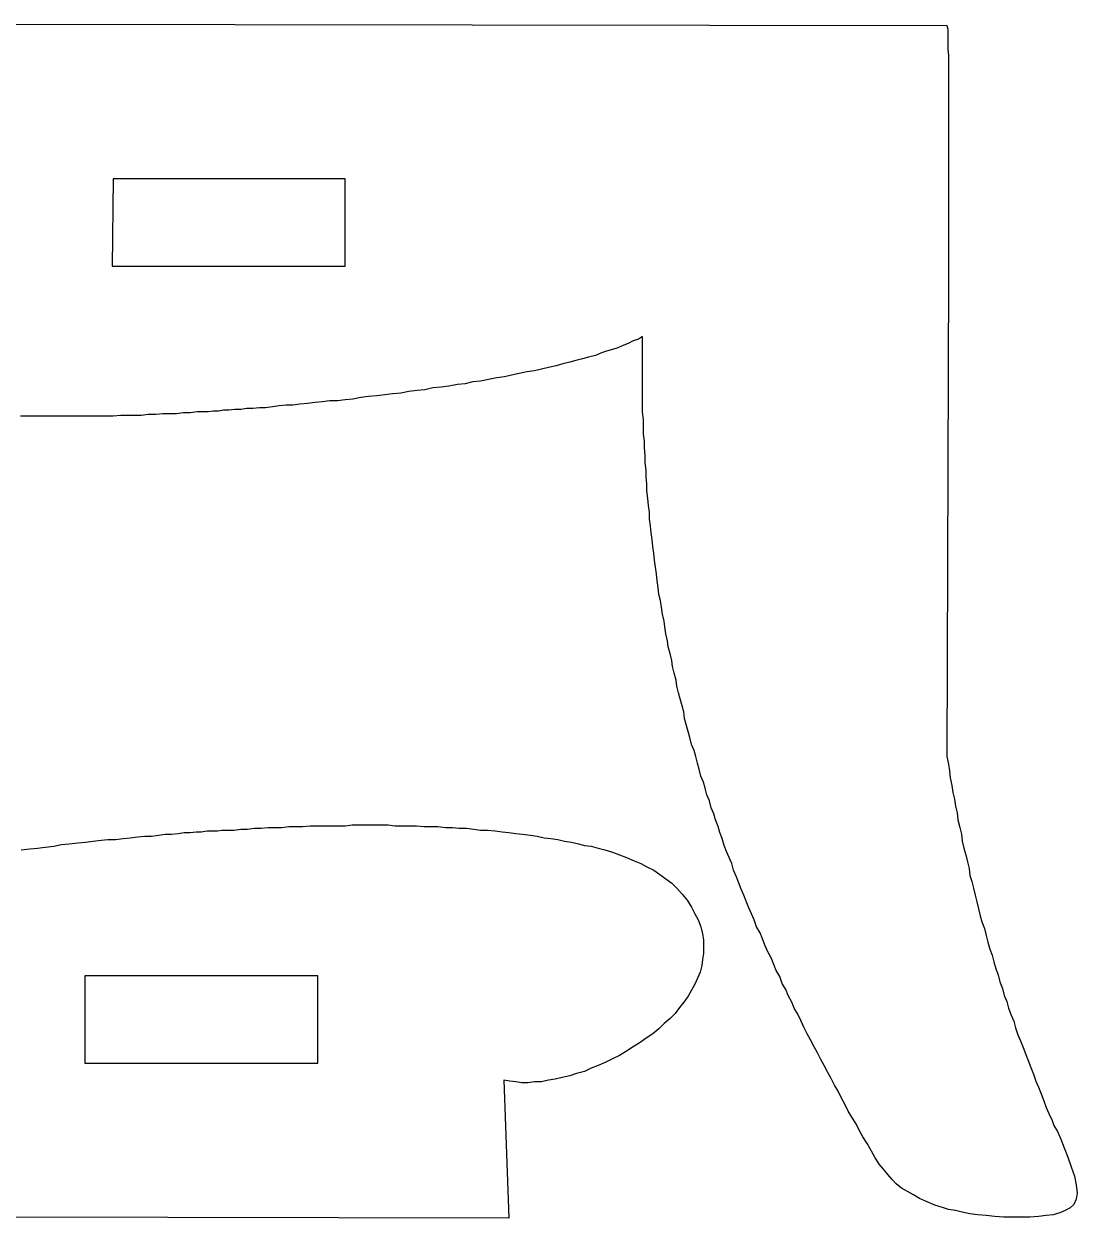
# Model space of a CAD drawing. Extents: x 11 to 591, y 39 to 419.
# Drawn here: x 205.69 to 236.42, y 108.76 to 143.61 of the extents above; entities that cross this region are included whole.
import ezdxf

# ---------------------------------------------------------------- set-up
doc = ezdxf.new("R2010")
doc.units = 0
doc.layers.get('0').update_dxf_attribs({"linetype": 'CONTINUOUS'})

msp = doc.modelspace()

# ---------------------------------------------------------------- linework, layer by layer
at = {"color": 3}
for p, q in [((202.690419, 143.605266), (232.615419, 143.555266)), ((232.615419, 143.555266), (232.640419, 143.455266)), ((232.640419, 143.455266), (232.640419, 143.330266)), ((232.640419, 143.330266), (232.640419, 143.180266)), ((232.640419, 143.180266), (232.640419, 143.030266)), ((232.640419, 143.030266), (232.640419, 142.855266)), ((232.640419, 142.855266), (232.665419, 142.680266)), ((232.665419, 142.680266), (232.665419, 142.480266)), ((232.665419, 142.480266), (232.665419, 142.280266)), ((232.665419, 142.280266), (232.665419, 142.055266)), ((232.665419, 142.055266), (232.665419, 141.830266)), ((232.665419, 141.830266), (232.665419, 141.605266)), ((232.665419, 141.605266), (232.665419, 141.355266)), ((232.665419, 141.355266), (232.665419, 141.105266)), ((232.665419, 141.105266), (232.665419, 140.855266)), ((232.665419, 140.855266), (232.665419, 140.605266)), ((232.665419, 140.605266), (232.665419, 140.330266)), ((232.665419, 140.330266), (232.665419, 140.080266)), ((232.665419, 140.080266), (232.665419, 139.805266)), ((232.665419, 139.805266), (232.665419, 139.280266)), ((232.665419, 139.280266), (232.665419, 138.755266)), ((232.665419, 138.755266), (232.665419, 138.005266)), ((232.665419, 138.005266), (232.665419, 136.580266)), ((232.665419, 136.280266), (232.615419, 122.230266)), ((232.665419, 136.580266), (232.665419, 136.280266)), ((223.190419, 134.230266), (223.015419, 134.155266)), ((223.315419, 134.280266), (223.190419, 134.230266)), ((223.465419, 134.355266), (223.315419, 134.280266)), ((223.615419, 134.405266), (223.465419, 134.355266)), ((223.740419, 134.480266), (223.615419, 134.405266)), ((223.740419, 134.255266), (223.740419, 134.480266)), ((223.740419, 134.030266), (223.740419, 134.255266)), ((221.990419, 133.830266), (221.790419, 133.780266)), ((222.165419, 133.880266), (221.990419, 133.830266)), ((222.365419, 133.930266), (222.165419, 133.880266)), ((222.540419, 134.005266), (222.365419, 133.930266)), ((222.690419, 134.055266), (222.540419, 134.005266)), ((222.865419, 134.105266), (222.690419, 134.055266)), ((223.015419, 134.155266), (222.865419, 134.105266)), ((223.740419, 133.805266), (223.740419, 134.030266)), ((220.590419, 133.480266), (220.365419, 133.455266)), ((220.790419, 133.530266), (220.590419, 133.480266)), ((220.990419, 133.580266), (220.790419, 133.530266)), ((221.215419, 133.630266), (220.990419, 133.580266)), ((221.415419, 133.680266), (221.215419, 133.630266)), ((221.615419, 133.730266), (221.415419, 133.680266)), ((221.790419, 133.780266), (221.615419, 133.730266)), ((223.740419, 133.580266), (223.740419, 133.805266)), ((223.740419, 133.355266), (223.740419, 133.580266)), ((218.790419, 133.155266), (218.565419, 133.105266)), ((219.015419, 133.180266), (218.790419, 133.155266)), ((219.240419, 133.230266), (219.015419, 133.180266)), ((219.490419, 133.280266), (219.240419, 133.230266)), ((219.715419, 133.305266), (219.490419, 133.280266)), ((219.915419, 133.355266), (219.715419, 133.305266)), ((220.140419, 133.405266), (219.915419, 133.355266)), ((220.365419, 133.455266), (220.140419, 133.405266)), ((223.740419, 133.155266), (223.740419, 133.355266)), ((223.740419, 132.930266), (223.740419, 133.155266)), ((216.215419, 132.780266), (215.990419, 132.755266)), ((216.440419, 132.805266), (216.215419, 132.780266)), ((216.690419, 132.830266), (216.440419, 132.805266)), ((216.915419, 132.880266), (216.690419, 132.830266)), ((217.165419, 132.905266), (216.915419, 132.880266)), ((217.390419, 132.930266), (217.165419, 132.905266)), ((217.615419, 132.980266), (217.390419, 132.930266)), ((217.865419, 133.005266), (217.615419, 132.980266)), ((218.090419, 133.030266), (217.865419, 133.005266)), ((218.340419, 133.080266), (218.090419, 133.030266)), ((218.565419, 133.105266), (218.340419, 133.080266)), ((223.740419, 132.705266), (223.740419, 132.930266)), ((212.940419, 132.430266), (212.740419, 132.405266)), ((213.140419, 132.455266), (212.940419, 132.430266)), ((213.340419, 132.480266), (213.140419, 132.455266)), ((213.540419, 132.480266), (213.340419, 132.480266)), ((213.740419, 132.505266), (213.540419, 132.480266)), ((213.965419, 132.530266), (213.740419, 132.505266)), ((214.190419, 132.555266), (213.965419, 132.530266)), ((214.390419, 132.580266), (214.190419, 132.555266)), ((214.615419, 132.605266), (214.390419, 132.580266)), ((214.840419, 132.605266), (214.615419, 132.605266)), ((215.065419, 132.630266), (214.840419, 132.605266)), ((215.290419, 132.655266), (215.065419, 132.630266)), ((215.515419, 132.705266), (215.290419, 132.655266)), ((215.740419, 132.730266), (215.515419, 132.705266)), ((215.990419, 132.755266), (215.740419, 132.730266)), ((223.740419, 132.505266), (223.740419, 132.705266)), ((223.740419, 132.280266), (223.740419, 132.505266)), ((205.815419, 132.155266), (205.590419, 132.155266)), ((206.015419, 132.155266), (205.815419, 132.155266)), ((206.215419, 132.155266), (206.015419, 132.155266)), ((206.440419, 132.155266), (206.215419, 132.155266)), ((206.640419, 132.155266), (206.440419, 132.155266)), ((206.840419, 132.155266), (206.640419, 132.155266)), ((207.065419, 132.155266), (206.840419, 132.155266)), ((207.265419, 132.155266), (207.065419, 132.155266)), ((207.465419, 132.155266), (207.265419, 132.155266)), ((207.690419, 132.155266), (207.465419, 132.155266)), ((207.890419, 132.155266), (207.690419, 132.155266)), ((208.090419, 132.155266), (207.890419, 132.155266)), ((208.290419, 132.155266), (208.090419, 132.155266)), ((208.515419, 132.180266), (208.290419, 132.155266)), ((208.715419, 132.180266), (208.515419, 132.180266)), ((208.915419, 132.180266), (208.715419, 132.180266)), ((209.115419, 132.180266), (208.915419, 132.180266)), ((209.315419, 132.205266), (209.115419, 132.180266)), ((209.540419, 132.205266), (209.315419, 132.205266)), ((209.740419, 132.230266), (209.540419, 132.205266)), ((209.940419, 132.230266), (209.740419, 132.230266)), ((210.140419, 132.230266), (209.940419, 132.230266)), ((210.340419, 132.255266), (210.140419, 132.230266)), ((210.540419, 132.255266), (210.340419, 132.255266)), ((210.740419, 132.280266), (210.540419, 132.255266)), ((210.940419, 132.280266), (210.740419, 132.280266)), ((211.065419, 132.280266), (210.940419, 132.280266)), ((211.215419, 132.305266), (211.065419, 132.280266)), ((211.365419, 132.305266), (211.215419, 132.305266)), ((211.515419, 132.330266), (211.365419, 132.305266)), ((211.665419, 132.330266), (211.515419, 132.330266)), ((211.840419, 132.355266), (211.665419, 132.330266)), ((212.015419, 132.355266), (211.840419, 132.355266)), ((212.190419, 132.380266), (212.015419, 132.355266)), ((212.365419, 132.380266), (212.190419, 132.380266)), ((212.565419, 132.405266), (212.365419, 132.380266)), ((212.740419, 132.405266), (212.565419, 132.405266)), ((223.765419, 132.055266), (223.740419, 132.280266)), ((223.765419, 131.855266), (223.765419, 132.055266)), ((223.765419, 131.630266), (223.765419, 131.855266)), ((223.790419, 131.430266), (223.765419, 131.630266)), ((223.790419, 131.230266), (223.790419, 131.430266)), ((223.815419, 131.005266), (223.790419, 131.230266)), ((223.815419, 130.805266), (223.815419, 131.005266)), ((223.840419, 130.580266), (223.815419, 130.805266)), ((223.840419, 130.380266), (223.840419, 130.580266)), ((223.865419, 130.180266), (223.840419, 130.380266)), ((223.865419, 129.980266), (223.865419, 130.180266)), ((223.890419, 129.755266), (223.865419, 129.980266)), ((223.915419, 129.555266), (223.890419, 129.755266)), ((223.940419, 129.355266), (223.915419, 129.555266)), ((223.940419, 129.155266), (223.940419, 129.355266)), ((223.965419, 128.955266), (223.940419, 129.155266)), ((223.990419, 128.755266), (223.965419, 128.955266)), ((224.015419, 128.555266), (223.990419, 128.755266)), ((224.040419, 128.355266), (224.015419, 128.555266)), ((224.065419, 128.155266), (224.040419, 128.355266)), ((224.090419, 127.955266), (224.065419, 128.155266)), ((224.115419, 127.755266), (224.090419, 127.955266)), ((224.140419, 127.555266), (224.115419, 127.755266)), ((224.165419, 127.355266), (224.140419, 127.555266)), ((224.190419, 127.155266), (224.165419, 127.355266)), ((224.215419, 126.955266), (224.190419, 127.155266)), ((224.265419, 126.780266), (224.215419, 126.955266)), ((224.290419, 126.580266), (224.265419, 126.780266)), ((224.315419, 126.380266), (224.290419, 126.580266)), ((224.365419, 126.180266), (224.315419, 126.380266)), ((224.390419, 126.005266), (224.365419, 126.180266)), ((224.415419, 125.805266), (224.390419, 126.005266)), ((224.465419, 125.605266), (224.415419, 125.805266)), ((224.490419, 125.430266), (224.465419, 125.605266)), ((224.540419, 125.230266), (224.490419, 125.430266)), ((224.590419, 125.030266), (224.540419, 125.230266)), ((224.615419, 124.855266), (224.590419, 125.030266)), ((224.665419, 124.655266), (224.615419, 124.855266)), ((224.715419, 124.455266), (224.665419, 124.655266)), ((224.740419, 124.280266), (224.715419, 124.455266)), ((224.790419, 124.080266), (224.740419, 124.280266)), ((224.840419, 123.905266), (224.790419, 124.080266)), ((224.890419, 123.705266), (224.840419, 123.905266)), ((224.940419, 123.530266), (224.890419, 123.705266)), ((224.965419, 123.330266), (224.940419, 123.530266)), ((225.015419, 123.155266), (224.965419, 123.330266)), ((225.065419, 122.955266), (225.015419, 123.155266)), ((225.115419, 122.780266), (225.065419, 122.955266)), ((225.165419, 122.580266), (225.115419, 122.780266)), ((225.240419, 122.405266), (225.165419, 122.580266)), ((225.290419, 122.230266), (225.240419, 122.405266)), ((225.340419, 122.030266), (225.290419, 122.230266)), ((225.390419, 121.855266), (225.340419, 122.030266)), ((232.615419, 122.230266), (232.665419, 122.005266)), ((232.665419, 122.005266), (232.690419, 121.805266)), ((225.440419, 121.655266), (225.390419, 121.855266)), ((225.515419, 121.480266), (225.440419, 121.655266)), ((232.690419, 121.805266), (232.715419, 121.605266)), ((225.565419, 121.305266), (225.515419, 121.480266)), ((225.615419, 121.105266), (225.565419, 121.305266)), ((232.715419, 121.605266), (232.765419, 121.380266)), ((232.765419, 121.380266), (232.790419, 121.180266)), ((225.690419, 120.930266), (225.615419, 121.105266)), ((225.740419, 120.730266), (225.690419, 120.930266)), ((232.790419, 121.180266), (232.840419, 120.980266)), ((232.840419, 120.980266), (232.865419, 120.780266)), ((225.815419, 120.555266), (225.740419, 120.730266)), ((232.865419, 120.780266), (232.915419, 120.580266)), ((225.865419, 120.380266), (225.815419, 120.555266)), ((225.940419, 120.180266), (225.865419, 120.380266)), ((232.915419, 120.580266), (232.940419, 120.380266)), ((232.940419, 120.380266), (232.990419, 120.155266)), ((209.015419, 119.880266), (209.215419, 119.905266)), ((209.215419, 119.905266), (209.415419, 119.905266)), ((209.415419, 119.905266), (209.615419, 119.930266)), ((209.615419, 119.930266), (209.815419, 119.955266)), ((209.815419, 119.955266), (209.990419, 119.955266)), ((209.990419, 119.955266), (210.190419, 119.980266)), ((210.190419, 119.980266), (210.365419, 120.005266)), ((210.365419, 120.005266), (210.540419, 120.005266)), ((210.540419, 120.005266), (210.715419, 120.030266)), ((210.715419, 120.030266), (210.865419, 120.030266)), ((210.865419, 120.030266), (211.040419, 120.055266)), ((211.040419, 120.055266), (211.190419, 120.055266)), ((211.190419, 120.055266), (211.340419, 120.055266)), ((211.340419, 120.055266), (211.465419, 120.080266)), ((211.465419, 120.080266), (211.615419, 120.080266)), ((211.615419, 120.080266), (211.815419, 120.080266)), ((211.815419, 120.080266), (212.015419, 120.105266)), ((212.015419, 120.105266), (212.215419, 120.105266)), ((212.215419, 120.105266), (212.415419, 120.130266)), ((212.415419, 120.130266), (212.615419, 120.130266)), ((212.615419, 120.130266), (212.815419, 120.155266)), ((212.815419, 120.155266), (213.015419, 120.155266)), ((213.015419, 120.155266), (213.215419, 120.155266)), ((213.215419, 120.155266), (213.415419, 120.180266)), ((213.415419, 120.180266), (213.615419, 120.180266)), ((213.615419, 120.180266), (213.815419, 120.180266)), ((213.815419, 120.180266), (214.040419, 120.205266)), ((214.040419, 120.205266), (214.240419, 120.205266)), ((214.240419, 120.205266), (214.440419, 120.205266)), ((214.440419, 120.205266), (214.640419, 120.205266)), ((214.640419, 120.205266), (214.865419, 120.205266)), ((214.865419, 120.205266), (215.065419, 120.205266)), ((215.065419, 120.205266), (215.265419, 120.230266)), ((215.265419, 120.230266), (215.490419, 120.230266)), ((215.490419, 120.230266), (215.690419, 120.230266)), ((215.690419, 120.230266), (215.890419, 120.230266)), ((215.890419, 120.230266), (216.115419, 120.230266)), ((216.115419, 120.230266), (216.315419, 120.230266)), ((216.315419, 120.230266), (216.515419, 120.205266)), ((216.515419, 120.205266), (216.740419, 120.205266)), ((216.740419, 120.205266), (216.940419, 120.205266)), ((216.940419, 120.205266), (217.140419, 120.205266)), ((217.140419, 120.205266), (217.365419, 120.180266)), ((217.365419, 120.180266), (217.565419, 120.180266)), ((217.565419, 120.180266), (217.765419, 120.180266)), ((217.765419, 120.180266), (217.990419, 120.155266)), ((217.990419, 120.155266), (218.190419, 120.155266)), ((218.190419, 120.155266), (218.390419, 120.130266)), ((218.390419, 120.130266), (218.615419, 120.130266)), ((218.615419, 120.130266), (218.815419, 120.105266)), ((218.815419, 120.105266), (219.015419, 120.080266)), ((219.015419, 120.080266), (219.215419, 120.080266)), ((219.215419, 120.080266), (219.440419, 120.055266)), ((219.440419, 120.055266), (219.640419, 120.030266)), ((219.640419, 120.030266), (219.840419, 120.005266)), ((219.840419, 120.005266), (220.040419, 119.980266)), ((220.040419, 119.980266), (220.240419, 119.955266)), ((220.240419, 119.955266), (220.465419, 119.930266)), ((220.465419, 119.930266), (220.665419, 119.905266)), ((220.665419, 119.905266), (220.865419, 119.855266)), ((225.990419, 120.005266), (225.940419, 120.180266)), ((226.065419, 119.830266), (225.990419, 120.005266)), ((232.990419, 120.155266), (233.040419, 119.955266)), ((233.040419, 119.955266), (233.065419, 119.755266)), ((205.865419, 119.530266), (206.090419, 119.555266)), ((206.090419, 119.555266), (206.315419, 119.580266)), ((206.315419, 119.580266), (206.565419, 119.605266)), ((206.565419, 119.605266), (206.790419, 119.655266)), ((206.790419, 119.655266), (207.015419, 119.680266)), ((207.015419, 119.680266), (207.265419, 119.705266)), ((207.265419, 119.705266), (207.490419, 119.730266)), ((207.490419, 119.730266), (207.715419, 119.755266)), ((207.715419, 119.755266), (207.940419, 119.780266)), ((207.940419, 119.780266), (208.140419, 119.805266)), ((208.140419, 119.805266), (208.365419, 119.805266)), ((208.365419, 119.805266), (208.590419, 119.830266)), ((208.590419, 119.830266), (208.790419, 119.855266)), ((208.790419, 119.855266), (209.015419, 119.880266)), ((220.865419, 119.855266), (221.065419, 119.830266)), ((221.065419, 119.830266), (221.265419, 119.805266)), ((221.265419, 119.805266), (221.465419, 119.755266)), ((221.465419, 119.755266), (221.665419, 119.730266)), ((221.665419, 119.730266), (221.865419, 119.680266)), ((221.865419, 119.680266), (222.040419, 119.630266)), ((222.040419, 119.630266), (222.240419, 119.605266)), ((222.240419, 119.605266), (222.440419, 119.555266)), ((222.440419, 119.555266), (222.640419, 119.505266)), ((226.115419, 119.630266), (226.065419, 119.830266)), ((226.190419, 119.455266), (226.115419, 119.630266)), ((233.065419, 119.755266), (233.115419, 119.555266)), ((233.115419, 119.555266), (233.165419, 119.355266)), ((205.615419, 119.505266), (205.865419, 119.530266)), ((222.640419, 119.505266), (222.865419, 119.430266)), ((222.865419, 119.430266), (223.065419, 119.355266)), ((223.065419, 119.355266), (223.265419, 119.280266)), ((223.265419, 119.280266), (223.490419, 119.180266)), ((226.265419, 119.280266), (226.190419, 119.455266)), ((226.340419, 119.105266), (226.265419, 119.280266)), ((233.165419, 119.355266), (233.215419, 119.155266)), ((223.490419, 119.180266), (223.690419, 119.105266)), ((223.690419, 119.105266), (223.865419, 119.005266)), ((223.865419, 119.005266), (224.065419, 118.905266)), ((224.065419, 118.905266), (224.240419, 118.780266)), ((226.390419, 118.905266), (226.340419, 119.105266)), ((226.465419, 118.730266), (226.390419, 118.905266)), ((233.215419, 119.155266), (233.265419, 118.955266)), ((233.265419, 118.955266), (233.290419, 118.755266)), ((224.240419, 118.780266), (224.415419, 118.655266)), ((224.415419, 118.655266), (224.590419, 118.530266)), ((224.590419, 118.530266), (224.740419, 118.380266)), ((226.540419, 118.555266), (226.465419, 118.730266)), ((226.615419, 118.355266), (226.540419, 118.555266)), ((233.290419, 118.755266), (233.340419, 118.580266)), ((233.340419, 118.580266), (233.390419, 118.380266)), ((224.740419, 118.380266), (224.890419, 118.205266)), ((224.890419, 118.205266), (225.040419, 118.030266)), ((226.690419, 118.180266), (226.615419, 118.355266)), ((226.765419, 118.005266), (226.690419, 118.180266)), ((233.390419, 118.380266), (233.440419, 118.180266)), ((233.440419, 118.180266), (233.490419, 117.980266)), ((225.040419, 118.030266), (225.165419, 117.830266)), ((225.165419, 117.830266), (225.265419, 117.630266)), ((226.840419, 117.805266), (226.765419, 118.005266)), ((226.915419, 117.630266), (226.840419, 117.805266)), ((233.490419, 117.980266), (233.540419, 117.780266)), ((225.265419, 117.630266), (225.365419, 117.455266)), ((225.365419, 117.455266), (225.440419, 117.255266)), ((226.990419, 117.455266), (226.915419, 117.630266)), ((227.065419, 117.255266), (226.990419, 117.455266)), ((233.540419, 117.780266), (233.590419, 117.580266)), ((233.590419, 117.580266), (233.640419, 117.405266)), ((225.440419, 117.255266), (225.490419, 117.055266)), ((227.165419, 117.080266), (227.065419, 117.255266)), ((233.640419, 117.405266), (233.715419, 117.205266)), ((233.715419, 117.205266), (233.765419, 117.005266)), ((225.490419, 117.055266), (225.515419, 116.880266)), ((225.515419, 116.880266), (225.515419, 116.680266)), ((227.240419, 116.905266), (227.165419, 117.080266)), ((227.315419, 116.705266), (227.240419, 116.905266)), ((233.765419, 117.005266), (233.815419, 116.805266)), ((233.815419, 116.805266), (233.865419, 116.605266)), ((225.515419, 116.480266), (225.490419, 116.305266)), ((225.515419, 116.680266), (225.515419, 116.480266)), ((227.390419, 116.530266), (227.315419, 116.705266)), ((227.490419, 116.355266), (227.390419, 116.530266)), ((233.865419, 116.605266), (233.940419, 116.430266)), ((233.940419, 116.430266), (233.990419, 116.230266)), ((225.465419, 116.130266), (225.415419, 115.930266)), ((225.490419, 116.305266), (225.465419, 116.130266)), ((227.565419, 116.155266), (227.490419, 116.355266)), ((227.640419, 115.980266), (227.565419, 116.155266)), ((233.990419, 116.230266), (234.040419, 116.030266)), ((225.340419, 115.755266), (225.265419, 115.580266)), ((225.415419, 115.930266), (225.340419, 115.755266)), ((227.740419, 115.805266), (227.640419, 115.980266)), ((227.815419, 115.605266), (227.740419, 115.805266)), ((234.040419, 116.030266), (234.115419, 115.855266)), ((234.115419, 115.855266), (234.165419, 115.655266)), ((225.165419, 115.405266), (225.065419, 115.230266)), ((225.265419, 115.580266), (225.165419, 115.405266)), ((227.915419, 115.430266), (227.815419, 115.605266)), ((227.990419, 115.255266), (227.915419, 115.430266)), ((234.165419, 115.655266), (234.240419, 115.455266)), ((234.240419, 115.455266), (234.290419, 115.255266)), ((224.940419, 115.055266), (224.815419, 114.905266)), ((225.065419, 115.230266), (224.940419, 115.055266)), ((228.090419, 115.055266), (227.990419, 115.255266)), ((228.165419, 114.880266), (228.090419, 115.055266)), ((234.290419, 115.255266), (234.365419, 115.080266)), ((234.365419, 115.080266), (234.415419, 114.880266)), ((224.690419, 114.730266), (224.540419, 114.580266)), ((224.815419, 114.905266), (224.690419, 114.730266)), ((228.265419, 114.705266), (228.165419, 114.880266)), ((228.365419, 114.505266), (228.265419, 114.705266)), ((234.415419, 114.880266), (234.490419, 114.680266)), ((234.490419, 114.680266), (234.565419, 114.505266)), ((224.365419, 114.430266), (224.215419, 114.280266)), ((224.540419, 114.580266), (224.365419, 114.430266)), ((228.440419, 114.330266), (228.365419, 114.505266)), ((228.540419, 114.130266), (228.440419, 114.330266)), ((234.565419, 114.505266), (234.615419, 114.305266)), ((223.840419, 114.005266), (223.665419, 113.880266)), ((224.040419, 114.130266), (223.840419, 114.005266)), ((224.215419, 114.280266), (224.040419, 114.130266)), ((228.640419, 113.955266), (228.540419, 114.130266)), ((234.615419, 114.305266), (234.690419, 114.105266)), ((234.690419, 114.105266), (234.765419, 113.930266)), ((223.265419, 113.630266), (223.065419, 113.505266)), ((223.465419, 113.755266), (223.265419, 113.630266)), ((223.665419, 113.880266), (223.465419, 113.755266)), ((228.740419, 113.755266), (228.640419, 113.955266)), ((228.840419, 113.580266), (228.740419, 113.755266)), ((234.765419, 113.930266), (234.840419, 113.730266)), ((234.840419, 113.730266), (234.915419, 113.530266)), ((222.665419, 113.305266), (222.440419, 113.205266)), ((222.865419, 113.405266), (222.665419, 113.305266)), ((223.065419, 113.505266), (222.865419, 113.405266)), ((228.940419, 113.380266), (228.840419, 113.580266)), ((229.040419, 113.205266), (228.940419, 113.380266)), ((234.915419, 113.530266), (234.990419, 113.355266)), ((234.990419, 113.355266), (235.065419, 113.155266)), ((221.815419, 112.980266), (221.615419, 112.905266)), ((222.040419, 113.030266), (221.815419, 112.980266)), ((222.240419, 113.130266), (222.040419, 113.030266)), ((222.440419, 113.205266), (222.240419, 113.130266)), ((229.140419, 113.005266), (229.040419, 113.205266)), ((229.240419, 112.830266), (229.140419, 113.005266)), ((235.065419, 113.155266), (235.140419, 112.955266)), ((235.140419, 112.955266), (235.215419, 112.755266)), ((219.865419, 112.755266), (219.690419, 112.780266)), ((219.690419, 112.780266), (219.840419, 108.755266)), ((220.040419, 112.730266), (219.865419, 112.755266)), ((220.215419, 112.705266), (220.040419, 112.730266)), ((220.390419, 112.705266), (220.215419, 112.705266)), ((220.590419, 112.730266), (220.390419, 112.705266)), ((220.790419, 112.730266), (220.590419, 112.730266)), ((220.990419, 112.780266), (220.790419, 112.730266)), ((221.190419, 112.805266), (220.990419, 112.780266)), ((221.390419, 112.855266), (221.190419, 112.805266)), ((221.615419, 112.905266), (221.390419, 112.855266)), ((229.340419, 112.630266), (229.240419, 112.830266)), ((229.440419, 112.455266), (229.340419, 112.630266)), ((235.215419, 112.755266), (235.290419, 112.580266)), ((235.290419, 112.580266), (235.365419, 112.380266)), ((229.540419, 112.255266), (229.440419, 112.455266)), ((229.640419, 112.080266), (229.540419, 112.255266)), ((235.365419, 112.380266), (235.440419, 112.180266)), ((229.740419, 111.880266), (229.640419, 112.080266)), ((229.840419, 111.705266), (229.740419, 111.880266)), ((235.440419, 112.180266), (235.515419, 111.980266)), ((235.515419, 111.980266), (235.590419, 111.805266)), ((229.965419, 111.505266), (229.840419, 111.705266)), ((235.590419, 111.805266), (235.690419, 111.605266)), ((235.690419, 111.605266), (235.740419, 111.455266)), ((230.065419, 111.305266), (229.965419, 111.505266)), ((230.165419, 111.130266), (230.065419, 111.305266)), ((235.740419, 111.455266), (235.840419, 111.280266)), ((235.840419, 111.280266), (235.940419, 111.055266)), ((230.290419, 110.930266), (230.165419, 111.130266)), ((230.415419, 110.705266), (230.290419, 110.930266)), ((235.940419, 111.055266), (236.040419, 110.805266)), ((230.515419, 110.530266), (230.415419, 110.705266)), ((230.640419, 110.330266), (230.515419, 110.530266)), ((236.040419, 110.805266), (236.140419, 110.530266)), ((236.140419, 110.530266), (236.240419, 110.255266)), ((230.765419, 110.180266), (230.640419, 110.330266)), ((230.890419, 110.030266), (230.765419, 110.180266)), ((236.240419, 110.255266), (236.340419, 109.980266)), ((231.015419, 109.880266), (230.890419, 110.030266)), ((231.140419, 109.755266), (231.015419, 109.880266)), ((236.340419, 109.980266), (236.390419, 109.730266)), ((231.290419, 109.630266), (231.140419, 109.755266)), ((231.465419, 109.530266), (231.290419, 109.630266)), ((231.640419, 109.430266), (231.465419, 109.530266)), ((231.815419, 109.330266), (231.640419, 109.430266)), ((236.390419, 109.730266), (236.415419, 109.480266)), ((236.415419, 109.480266), (236.390419, 109.305266)), ((232.040419, 109.230266), (231.815419, 109.330266)), ((232.265419, 109.130266), (232.040419, 109.230266)), ((232.515419, 109.055266), (232.265419, 109.130266)), ((236.315419, 109.155266), (236.215419, 109.055266)), ((236.390419, 109.305266), (236.315419, 109.155266)), ((219.840419, 108.755266), (189.915419, 108.805266)), ((232.665419, 109.005266), (232.515419, 109.055266)), ((232.865419, 108.980266), (232.665419, 109.005266)), ((233.065419, 108.930266), (232.865419, 108.980266)), ((233.290419, 108.880266), (233.065419, 108.930266)), ((233.515419, 108.855266), (233.290419, 108.880266)), ((233.765419, 108.830266), (233.515419, 108.855266)), ((234.015419, 108.805266), (233.765419, 108.830266)), ((234.265419, 108.780266), (234.015419, 108.805266)), ((234.540419, 108.780266), (234.265419, 108.780266)), ((234.790419, 108.780266), (234.540419, 108.780266)), ((235.040419, 108.780266), (234.790419, 108.780266)), ((235.290419, 108.805266), (235.040419, 108.780266)), ((235.515419, 108.830266), (235.290419, 108.805266)), ((235.715419, 108.855266), (235.515419, 108.830266)), ((235.915419, 108.905266), (235.715419, 108.855266)), ((236.065419, 108.980266), (235.915419, 108.905266)), ((236.215419, 109.055266), (236.065419, 108.980266))]:
    msp.add_line(p, q, dxfattribs=at)
at = {"color": 7}
for p, q in [((208.290419, 139.080266), (208.265419, 136.530266)), ((215.065419, 139.080266), (208.290419, 139.080266)), ((215.065419, 136.530266), (215.065419, 139.080266)), ((208.265419, 136.530266), (215.065419, 136.530266)), ((207.465419, 115.830266), (207.465419, 113.280266)), ((214.265419, 115.830266), (207.465419, 115.830266)), ((214.265419, 113.280266), (214.265419, 115.830266)), ((207.465419, 113.280266), (214.265419, 113.280266))]:
    msp.add_line(p, q, dxfattribs=at)

doc.saveas('drawing.dxf')
